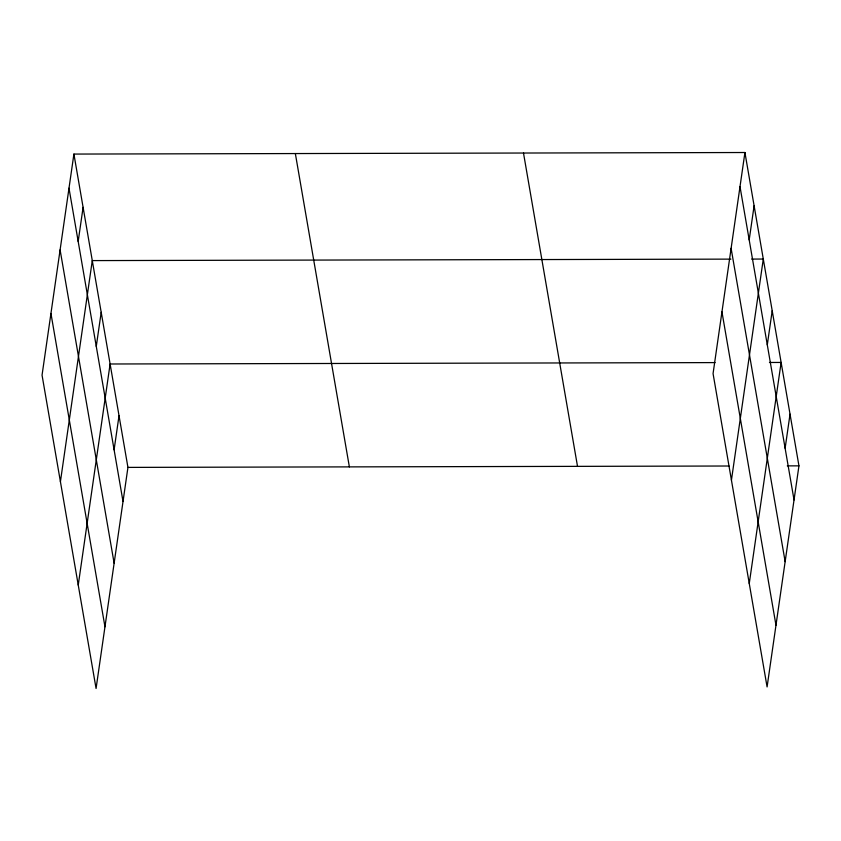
<?xml version="1.0" encoding="UTF-8"?>
<svg xmlns="http://www.w3.org/2000/svg" width="841" height="841" viewBox="0 0 841 841"><rect width="100%" height="100%" fill="white"/><g stroke="black" fill="none" stroke-linecap="round" stroke-linejoin="round"><path stroke-width="1.26" d="M73.913 154.071L42.05 375.149L96.074 688.485L127.937 467.396L73.913 154.071L744.926 152.515L798.95 465.851L767.087 686.929L713.063 373.604L744.926 152.515M78.181 241.441L83.091 207.328M60.415 481.683L92.279 260.594L730.924 259.123M96.273 346.397L101.193 312.295M78.245 585.084L110.108 363.995L715.081 362.597M114.103 449.798L119.023 415.696M749.194 239.885L754.104 205.782M731.439 480.137L763.292 259.049L751.633 259.081M767.297 344.852L772.206 310.75M749.257 583.538L781.121 362.45L769.462 362.471M785.126 448.253L790.035 414.15M127.937 467.396L729.021 466.009M787.292 465.872L798.95 465.851M740.006 186.618L794.041 499.953M731.113 248.326L785.147 561.651M721.956 311.895L775.98 625.231M523.491 153.03L577.515 466.356M295.349 153.556L349.372 466.881M68.994 188.174L123.017 501.499M60.1 249.872L114.124 563.207M50.944 313.451L104.967 626.776"/></g></svg>
